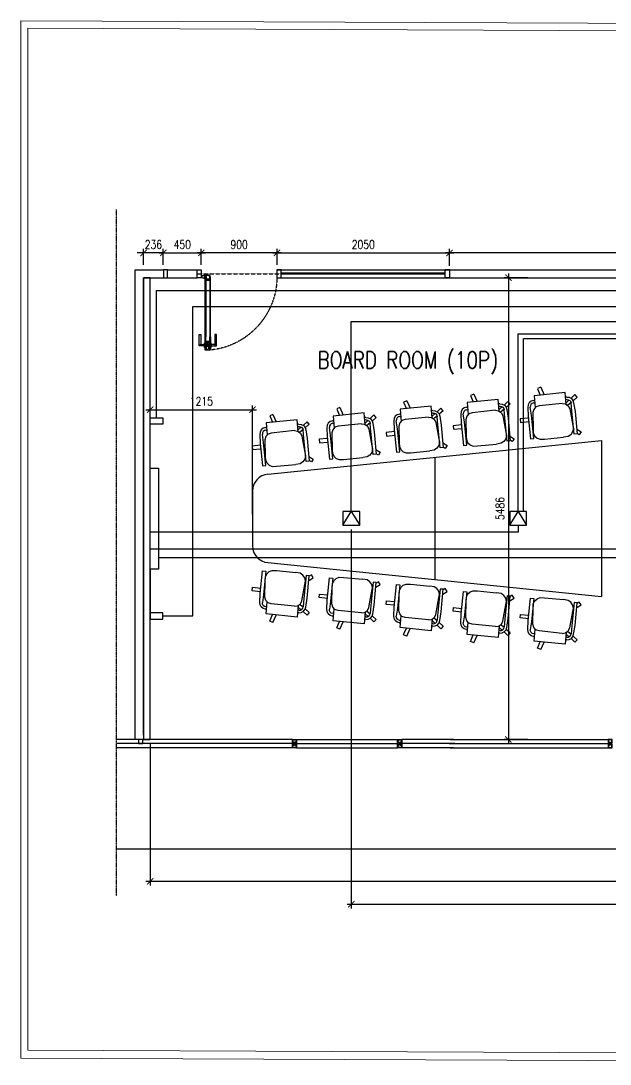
# Model space of a CAD drawing. Header units: millimetres. Extents: x 722574 to 739899, y -358472 to -346076.
# Drawn here: x 722574 to 729576, y -358472 to -346076 of the extents above; entities that cross this region are included whole.
import ezdxf

# ---------------------------------------------------------------- set-up
doc = ezdxf.new("R2010")
doc.units = ezdxf.units.MM
doc.header["$LTSCALE"] = 10
doc.header["$MEASUREMENT"] = 0
for name, pattern in [('DASHDOT', [1, 0.5, -0.25, 0, -0.25]), ('HIDDEN', [0.375, 0.25, -0.125]), ('HIDDEN2', [0.1875, 0.125, -0.0625])]:
    doc.linetypes.add(name, pattern=pattern)
for name, color, linetype in [('02acp', 2, 'Continuous'), ('03AFP', 2, 'Continuous'), ('06ADS', 6, 'Continuous'), ('07APP', 7, 'Continuous'), ('A-FLOR-RNAM', 4, 'Continuous'), ('JEB-hinge', 7, 'Continuous'), ('JEB-profile_0', 2, 'Continuous'), ('JEB-STAKE', 8, 'Continuous'), ('XREF BB LVL 3$0$X-WTC3-Level 3 segmented$0$DOOR', 2, 'Continuous'), ('XREF BB LVL 3$0$X-WTC3-Level 3 segmented$0$WIN', 2, 'Continuous'), ('XREF WTC3 FPPP MAY09 1$0$DIMFUR-IN', 1, 'Continuous'), ('XREF WTC3 FPPP MAY09 1$0$X-WTC3-Level 3 segmented$0$PAR-FUL', 2, 'Continuous')]:
    doc.layers.add(name, color=color, linetype=linetype)
doc.layers.add('FUR', color=8, linetype='Continuous', lineweight=5)
doc.styles.add('DIM', font='ROMANS.shx', dxfattribs={"width": 0.8})
doc.dimstyles.new('DIM 50', dxfattribs={"dimscale": 50, "dimtxt": 2, "dimasz": 1.5, "dimexe": 1, "dimexo": 1, "dimgap": 1, "dimtad": 1, "dimdec": 0, "dimzin": 0, "dimdsep": 46, "dimtxsty": 'DIM', "dimblk": 'ARCHTICK', "dimcen": 0.09, "dimdle": 1, "dimclrd": 9, "dimclre": 9, "dimclrt": 3, "dimadec": 0, "dimazin": 0, "dimtfac": 1, "dimtdec": 0, "dimtix": 1, "dimtmove": 2, "dimatfit": 3, "dimldrblk": 'DOT', "dimfxl": 2, "dimtolj": 1, "dimtzin": 0, "dimarcsym": 0})

# ---------------------------------------------------------------- blocks, each defined once
blk = doc.blocks.new('XREF BB LVL 3$0$X-WTC3-Level 3 segmented$0$fra2')
for points in [[(0.43, 0), (0, 0), (0, 0.5), (0.43, 0.5)], [(0.43, 0.5), (0.43, 0.46), (0.36, 0.41), (0.36, 0.35), (0.64, 0.35), (0.64, 0.41), (0.57, 0.46), (0.57, 0.5), (1, 0.5), (1, 0), (0.57, 0), (0.57, 0.04), (0.64, 0.09), (0.64, 0.15), (0.36, 0.15), (0.36, 0.09), (0.43, 0.04), (0.43, 0)]]:
    blk.add_lwpolyline(points)
blk.add_lwpolyline([(0.69, 0.3), (0.69, 0.45), (0.95, 0.45), (0.95, 0.05), (0.69, 0.05), (0.69, 0.2), (0.31, 0.2), (0.31, 0.05), (0.05, 0.05), (0.05, 0.45), (0.31, 0.45), (0.31, 0.3)], close=True)
blk = doc.blocks.new('K11')
for p, q in [((-186, 526), (-186, 382)), ((184, 526), (-186, 526)), ((-97, 618), (-135, 606)), ((-135, 605), (-111, 526)), ((-97, 618), (-65, 526)), ((184, 384), (184, 526)), ((-274, 396), (-279, 291)), ((-268, 425), (-274, 396)), ((-252, 449), (-268, 425)), ((-228, 466), (-252, 449)), ((-241, 414), (-244, 395)), ((-241, 299), (-244, 395)), ((-231, 428), (-241, 414)), ((-216, 438), (-231, 428)), ((-199, 471), (-228, 466)), ((-199, 441), (-216, 438)), ((-177, 391), (-206, 365)), ((-199, 471), (-186, 471)), ((-199, 441), (-186, 441)), ((-139, 400), (-177, 391)), ((139, 400), (-139, 400)), ((139, 400), (177, 391)), ((177, 391), (207, 364)), ((200, 471), (184, 471)), ((200, 441), (184, 441)), ((223, 434), (185, 405)), ((243, 402), (199, 372)), ((200, 471), (228, 465)), ((200, 441), (217, 438)), ((217, 438), (232, 428)), ((228, 465), (252, 449)), ((232, 428), (241, 413)), ((241, 413), (245, 395)), ((241, 299), (245, 395)), ((299, 490), (248, 452)), ((252, 449), (269, 424)), ((323, 457), (269, 420)), ((269, 424), (274, 396)), ((274, 396), (280, 291)), ((323, 457), (299, 490)), ((-279, 269), (-378, 269)), ((-378, 269), (-378, 226)), ((-279, 291), (-279, 22)), ((-241, 22), (-241, 299)), ((-225, 269), (-241, 269)), ((-220, 328), (-238, 129)), ((-206, 365), (-220, 328)), ((207, 364), (220, 327)), ((220, 327), (238, 129)), ((241, 22), (241, 299)), ((280, 291), (279, 22)), ((-378, 226), (-279, 226)), ((-241, 226), (-229, 226)), ((-238, 129), (-239, 89)), ((238, 129), (240, 89)), ((238, 129), (240, 89)), ((-279, 22), (-241, 22)), ((-239, 89), (-227, 52)), ((-227, 52), (-202, 21)), ((-202, 21), (-167, 4)), ((-167, 4), (-114, 0)), ((-114, 0), (114, 0)), ((167, 3), (114, 0)), ((202, 21), (167, 3)), ((227, 51), (202, 21)), ((240, 89), (227, 51)), ((241, 57), (232, 64)), ((239, 108), (241, 106)), ((279, 22), (241, 22)), ((279, 78), (327, 42)), ((302, 10), (279, 28)), ((327, 42), (302, 10))]:
    blk.add_line(p, q)
blk = doc.blocks.new('VHB4941')
at = {"linetype": 'Continuous'}
h = blk.add_hatch(dxfattribs=at)
h.set_pattern_fill('INSUL', color=256, scale=0.1, angle=45, style=0)
h.set_pattern_definition([(45, (425.0993, 17195.6692), (-0.67351921, 0.67351921), []), (45, (424.8748, 17195.8937), (-0.67351921, 0.67351921), [0.3175, -0.3175]), (45, (424.6503, 17196.1182), (-0.67351921, 0.67351921), [0.3175, -0.3175])])
h.paths.add_polyline_path([(0, 0), (19, 0), (19, 1), (0, 1)])
blk.add_lwpolyline([(0, 0), (19, 0), (19, 1), (0, 1)], close=True, dxfattribs=at)
blk = doc.blocks.new('P-HDPhinge')
for p, q in [((-65, 43), (-9, 43)), ((-9, 43), (-65, 43)), ((-9, 72), (-9, 43)), ((-9, 43), (-9, 69))]:
    blk.add_line(p, q)
for radius in [17.8, 17]:
    blk.add_circle((-26, 74), radius)
for radius, start, end in [(34, 292.1699, 355.9458), (34.5, 294.1262, 353.0678)]:
    blk.add_arc((-78, 74), radius, start, end)
blk = doc.blocks.new('圓頭短穿甲')
at = {"color": 9}
for p, q in [((-2, -2), (-2, 3)), ((-2, 0), (-2, 0)), ((0, -3), (0, 3)), ((0, 1), (1, 2)), ((1, -1), (0, 1)), ((0, 1), (0, 1)), ((1, -2), (1, 2)), ((1, 1), (1, 2)), ((1, -1), (1, 1)), ((1, 1), (2, 1)), ((2, -2), (2, 2)), ((2, 1), (2, 2)), ((2, 1), (2, 2)), ((2, -1), (2, 1)), ((2, -1), (2, 1)), ((2, 1), (3, 1)), ((3, -2), (3, 2)), ((3, 1), (3, 2)), ((3, 1), (3, 2)), ((4, -1), (3, 1)), ((3, -1), (3, 1)), ((3, 1), (4, 1)), ((5, -2), (4, 2)), ((4, 2), (4, 1)), ((4, 1), (4, 2)), ((4, -1), (4, 1)), ((5, -1), (4, 1)), ((4, 1), (5, 1)), ((5, 1), (5, 2)), ((5, 2), (5, 1)), ((5, -1), (5, 2)), ((11, 0), (5, 1)), ((5, 1), (10, 1)), ((5, 1), (5, -1)), ((5, -1), (5, 1)), ((5, 1), (5, 1)), ((5, 1), (5, 1)), ((9, 0), (6, 0)), ((11, 0), (9, 0)), ((11, 0), (10, 1)), ((10, -1), (11, 0)), ((-2, 0), (-2, 0)), ((1, -1), (0, -1)), ((1, -1), (1, -2)), ((1, -2), (1, -1)), ((1, -1), (2, -1)), ((2, -1), (2, -2)), ((2, -2), (2, -1)), ((2, -1), (3, -1)), ((4, -1), (3, -2)), ((3, -2), (3, -1)), ((5, -2), (4, -1)), ((4, -1), (4, -1)), ((5, -1), (5, -2)), ((5, -1), (10, -1)), ((10, -1), (9, 0))]:
    blk.add_line(p, q, dxfattribs=at)
at = {"color": 9, "linetype": 'Continuous'}
blk.add_line((-2, 0), (-2, 0), dxfattribs=at)
at = {"color": 9}
for centre, radius, start, end in [((5, 0), 7.13, 154.3915, 178.3113), ((-1, 1), 2.59, 71.0754, 108.9246), ((5, 0), 7.13, 181.6887, 205.6085), ((-1, -1), 2.59, 251.0754, 288.9246)]:
    blk.add_arc(centre, radius, start, end, dxfattribs=at)
blk = doc.blocks.new('Magnetic Lock 50BS')
at = {"color": 1, "linetype": 'HIDDEN2'}
for points in [[(-80, -10), (-3, -10), (-3, 10), (-80, 10)], [(-3, -16), (0, -16), (0, 16), (-3, 16)]]:
    blk.add_lwpolyline(points, close=True, dxfattribs=at)
blk = doc.blocks.new('JEB 918')
at = {"color": 2}
for points in [[(-2, 0), (-2, 0, -0.198912), (-2, 1), (-2, 20, 0.414214), (-2, 20), (-3, 20, 0.198912), (-3, 20), (-3, 20, -0.414214), (-4, 20), (-4, 20, 0.198912), (-4, 20), (-5, 20, 0.414214), (-5, 20), (-5, 17, -0.414214), (-6, 17), (-6, 17, -0.414214), (-7, 17), (-7, 22, 0.414214), (-7, 22), (-8, 22, 0.414214), (-9, 22), (-9, 22, -0.57735), (-9, 22), (-10, 22, 0.131652), (-11, 22), (-13, 22, -0.414214), (-14, 23), (-14, 24, -0.414214), (-13, 24), (74, 24, 0.414214), (74, 24), (74, 30, -0.135933), (74, 30), (76, 32, -0.263447), (76, 33), (76, 33, -0.414214), (76, 32), (76, 24, 0.414214), (77, 24), (77, 24, 0.414214), (77, 24), (77, 25, -0.414214), (78, 25), (81, 25, -0.198912), (81, 25), (83, 24, 0.139206), (83, 23), (89, 22, -0.347748), (90, 21), (90, -30, -0.414214), (90, -30), (78, -30, -0.414214), (77, -30), (77, -29, 0.414214), (77, -29), (77, -29), (77, -29, 0.414214), (76, -29), (76, -32, -0.414214), (76, -32), (76, -32, -0.263447), (76, -32), (74, -30, -0.135933), (74, -30), (74, -24, 0.414214), (74, -24), (-13, -24, -0.414214), (-14, -24), (-14, -23, -0.414214), (-13, -22), (-11, -22, 0.131652), (-10, -22), (-9, -22, -0.57735), (-9, -22), (-9, -22, 0.414214), (-8, -22), (-7, -22, 0.414214), (-7, -22), (-7, -17, -0.414214), (-6, -17), (-6, -17, -0.414214), (-5, -17), (-5, -20, 0.414214), (-5, -20), (-4, -20, 0.198912), (-4, -20), (-4, -20, -0.414214), (-3, -20), (-3, -20, 0.198912), (-3, -20), (-2, -20, 0.414214), (-2, -20), (-2, -1, -0.198912), (-2, 0), (-2, 0, 0.198912), (-2, 0, 0.198912)], [(57, -19, -0.414214), (58, -20, -0.414214), (57, -20), (56, -20, 0.414214), (56, -20), (56, -21, 0.414214), (56, -21), (74, -21, 0.414214), (74, -21), (74, -20, 0.414214), (74, -20), (73, -20, -0.309559), (73, -20, -0.527231), (73, -19), (75, -19, -0.414214), (75, -19), (75, -22, 0.414214), (75, -22), (77, -22, -0.414214), (77, -22), (77, -26, 0.414214), (78, -26), (80, -26, -0.414214), (80, -26), (80, -27, 0.414214), (81, -27), (87, -27, 0.414214), (87, -27), (87, 20, 0.347748), (87, 20), (78, 22, 0.058097), (78, 22), (75, 22, 0.414214), (75, 22), (75, 20, -0.414214), (75, 20), (73, 20, -0.527231), (73, 20, -0.309559), (73, 21), (74, 21, 0.414214), (74, 21), (74, 22, 0.414214), (74, 22), (56, 22, 0.414214), (56, 22), (56, 21, 0.414214), (56, 21), (57, 21, -0.414214), (58, 20, -0.414214), (57, 20), (55, 20, -0.414214), (55, 20), (55, 22, 0.414214), (55, 22), (45, 22, 0.414214), (45, 22), (45, 17, -0.414214), (45, 17), (43, 17, -0.414214), (43, 17), (43, 20, 0.414214), (43, 20), (42, 20, 0.198912), (42, 20), (42, 20, -0.414214), (41, 20), (41, 20, 0.198912), (41, 20), (40, 20, 0.414214), (40, 20), (40, 17, -0.414214), (39, 17), (39, 17, -0.414214), (38, 17), (38, 22, 0.414214), (38, 22), (0, 22, 0.414214), (0, 22), (0, 19, 0.414214), (0, 19), (5, 19, -0.414214), (5, 18), (5, 17, -0.414214), (5, 17), (0, 17, 0.414214), (0, 16), (0, -16, 0.414214), (0, -17), (5, -17, -0.414214), (5, -17), (5, -18, -0.414214), (5, -19), (0, -19, 0.414214), (0, -19), (0, -22, 0.414214), (0, -22), (38, -22, 0.414214), (38, -22), (38, -17, -0.414214), (39, -17), (39, -17, -0.414214), (40, -17), (40, -20, 0.414214), (40, -20), (41, -20, 0.198912), (41, -20), (41, -20, -0.414214), (42, -20), (42, -20, 0.198912), (42, -20), (43, -20, 0.414214), (43, -20), (43, -17, -0.414214), (43, -17), (45, -17, -0.414214), (45, -17), (45, -22, 0.414214), (45, -22), (55, -22, 0.414214), (55, -22), (55, -19, -0.414214), (55, -19)]]:
    blk.add_lwpolyline(points, format="xyb", close=True, dxfattribs=at)
blk = doc.blocks.new('JEB 915')
at = {"color": 2}
blk.add_lwpolyline([(22, 6), (22, 1, 0.414214), (22, 1), (24, 1, -0.414214), (24, 1), (24, 0, -0.414214), (24, 0), (-24, 0, -0.414214), (-24, 0), (-24, 1, -0.414214), (-24, 1), (-22, 1, 0.414214), (-22, 1), (-22, 6, 0.267949), (-22, 6, -0.414214), (-22, 7), (-22, 7, -0.767327), (-21, 7), (-21, 1, 0.414214), (-20, 1), (20, 1, 0.414214), (21, 1), (21, 7, -0.767327), (22, 7), (22, 7, -0.414214), (22, 6, 0.267949)], format="xyb", close=True, dxfattribs=at)
blk = doc.blocks.new('STAKE1')
blk.add_lwpolyline([(0, -19.5), (0, 19.5), (3, 19.5), (3, -19.5)], close=True)
blk = doc.blocks.new('JEB 914')
at = {"color": 2}
for points in [[(-24, -49, -0.414214), (-24, -49), (-24, -49, 0.198912), (-25, -50), (-25, -50, 0.414214), (-24, -51), (-21, -51, -0.414214), (-21, -51), (-21, -52, -0.414214), (-21, -52), (-27, -52, 0.414214), (-27, -52), (-27, -54, 0.414214), (-27, -54), (-27, -54, -0.57735), (-26, -55), (-27, -56, 0.131652), (-27, -56), (-27, -59, -0.414214), (-27, -59), (-28, -59, -0.414214), (-29, -59), (-29, -16, 0.414214), (-29, -16), (-35, -16, -0.135933), (-35, -16), (-37, -15, -0.263447), (-37, -14), (-37, -14, -0.414214), (-37, -14), (-29, -14, 0.414214), (-29, -14), (-29, -13, 0.414214), (-29, -13), (-29, -13, -0.414214), (-30, -13), (-30, -9, -0.198912), (-30, -9), (-28, -8, 0.139206), (-28, -7), (-27, -1, -0.347748), (-25, 0), (25, 0, -0.414214), (25, 0), (25, -13, -0.414214), (25, -13), (25, -13, 0.414214), (24, -13), (24, -14), (24, -14, 0.414214), (25, -14), (28, -14, -0.414214), (28, -14), (28, -14, -0.263447), (28, -15), (25, -16, -0.135933), (25, -16), (20, -16, 0.414214), (19, -16), (19, -59, -0.414214), (19, -59), (18, -59, -0.414214), (18, -59), (18, -56, 0.131652), (18, -56), (17, -55, -0.57735), (17, -54), (18, -54, 0.414214), (18, -54), (18, -52, 0.414214), (18, -52), (12, -52, -0.414214), (12, -52), (12, -51, -0.414214), (12, -51), (15, -51, 0.414214), (15, -50), (15, -50, 0.198912), (15, -49), (15, -49, -0.414214), (15, -49), (15, -49, 0.198912), (15, -48), (15, -48, 0.414214), (15, -47), (-4, -47, -0.198912), (-4, -47), (-4, -47, 0.198912), (-5, -47, 0.198912), (-5, -47), (-5, -47, -0.198912), (-5, -47), (-24, -47, 0.414214), (-25, -48), (-25, -48, 0.198912), (-24, -49)], [(-23, -40, 0.414214), (-23, -41), (-23, -45, -0.414214), (-23, -45), (-26, -45, -0.414214), (-27, -45), (-27, -36, -0.414214), (-26, -35), (-24, -35, 0.414214), (-24, -35), (-24, -33, 0.414214), (-25, -33, 0.414214), (-25, -33), (-25, -34, -0.414214), (-25, -34), (-26, -34, -0.414214), (-27, -34), (-27, -17, -0.414214), (-26, -16), (-25, -16, -0.414214), (-25, -17), (-25, -17, 0.309559), (-25, -18, 0.527231), (-24, -17), (-24, -15, 0.414214), (-24, -15), (-26, -15, -0.414214), (-27, -15), (-27, -12, -0.058097), (-27, -12), (-24, -3, -0.347748), (-24, -3), (22, -3, -0.414214), (22, -3), (22, -10, -0.414214), (22, -10), (22, -10, 0.414214), (21, -10), (21, -13, -0.414214), (21, -13), (18, -13, 0.414214), (17, -13), (17, -15, -0.414214), (17, -15), (15, -15, 0.414214), (14, -15), (14, -17, 0.527231), (15, -18, 0.309559), (15, -17), (15, -17, -0.414214), (16, -16), (17, -16, -0.414214), (17, -17), (17, -34, -0.414214), (17, -34), (16, -34, -0.414214), (15, -34), (15, -33, 0.414214), (15, -33, 0.414214), (14, -33), (14, -35, 0.414214), (15, -35), (17, -35, -0.414214), (17, -36), (17, -45, -0.414214), (17, -45), (14, -45, -0.414214), (14, -45), (14, -41, 0.414214), (14, -40), (12, -40, 0.414214), (12, -41), (12, -45, -0.414214), (12, -45), (-21, -45, -0.414214), (-21, -45), (-21, -41, 0.414214), (-21, -40)]]:
    blk.add_lwpolyline(points, format="xyb", close=True, dxfattribs=at)
blk = doc.blocks.new('FGHDHG')
for p, q in [((14.5, 84), (-4.5, 103)), ((14.5, -84), (-4.5, -103))]:
    blk.add_line(p, q)
for points in [[(-21.5, 38), (31.5, 38), (31.5, 33), (-21.5, 33), (-21.5, 38)], [(-21.5, -38), (31.5, -38), (31.5, -33), (-21.5, -33), (-21.5, -38)]]:
    blk.add_lwpolyline(points)
for points in [[(-4.5, 38), (-4.5, 103), (130.5, 103), (130.5, 84), (14.5, 84), (14.5, 84), (14.5, 38)], [(-4.5, -38), (-4.5, -103), (130.5, -103), (130.5, -84), (14.5, -84), (14.5, -84), (14.5, -38)]]:
    blk.add_lwpolyline(points, close=True)
at = {"color": 8}
blk.add_lwpolyline([(10, 33), (0, 33), (0, -33), (10, -33)], close=True, dxfattribs=at)
blk = doc.blocks.new('PT-90_JEB_Glass')
at = {"color": 1, "linetype": 'HIDDEN'}
blk.add_arc((-429, 31), 879, 0.9941, 86.2659, dxfattribs=at)
at = {"layer": '07APP', "color": 6}
for p, q in [((-403, 891), (-403, 747)), ((-398, 747), (-398, 891)), ((-345, 891), (-345, 747)), ((-340, 747), (-340, 891))]:
    blk.add_line(p, q, dxfattribs=at)
for points in [[(-405, 747), (-405, 890), (-403, 891), (-398, 891), (-397, 890), (-397, 747)], [(-339, 747), (-339, 890), (-340, 891), (-345, 891), (-347, 890), (-347, 747)], [(-405, 747), (-405, 35), (-403, 34), (-398, 34), (-397, 35), (-397, 747)], [(-339, 747), (-339, 35), (-340, 34), (-345, 34), (-347, 35), (-347, 747)]]:
    blk.add_lwpolyline(points, dxfattribs=at)
at = {"layer": 'Defpoints', "color": 1, "linetype": 'HIDDEN'}
blk.add_line((-500, 0), (500, 0), dxfattribs=at)
at = {"layer": 'JEB-profile_0'}
for points in [[(-450, -46), (-450, 46), (-500, 46), (-500, -46)], [(450, -46), (450, 46), (500, 46), (500, -46)]]:
    blk.add_lwpolyline(points, close=True, dxfattribs=at)
at = {"extrusion": (0, 0, -1), "zscale": -1, "rotation": 270}
blk.add_blockref('FGHDHG', (372, 853), dxfattribs=at)
at = {"linetype": 'Continuous'}
for p, rotation in [((-397, 890), 270), ((-347, 35), 90)]:
    blk.add_blockref('VHB4941', p, dxfattribs=dict(at, rotation=rotation))
at = {"rotation": 90}
blk.add_blockref('Magnetic Lock 50BS', (-372, 908), dxfattribs=at)
at = {"linetype": 'Continuous', "extrusion": (0, 0, -1), "zscale": -1}
for p, rotation in [((347, 890), 270), ((397, 35), 90)]:
    blk.add_blockref('VHB4941', p, dxfattribs=dict(at, rotation=rotation))
at = {"color": 3, "rotation": 90}
blk.add_blockref('圓頭短穿甲', (-372, 813), dxfattribs=at)
at = {"linetype": 'Continuous', "xscale": -1, "rotation": 270}
blk.add_blockref('VHB4941', (-397, 35), dxfattribs=at)
at = {"color": 3, "extrusion": (0, 0, -1), "zscale": -1, "rotation": 270}
blk.add_blockref('圓頭短穿甲', (372, 67), dxfattribs=at)
at = {"layer": 'JEB-hinge', "xscale": -1, "rotation": 90}
blk.add_blockref('P-HDPhinge', (-353, 8), dxfattribs=at)
at = {"layer": 'JEB-profile_0', "extrusion": (0, 0, -1), "zscale": -1, "rotation": 90}
blk.add_blockref('JEB 918', (372, 818), dxfattribs=at)
at = {"layer": 'JEB-profile_0', "extrusion": (0, 0, -1), "zscale": -1}
blk.add_blockref('JEB 915', (372, 803), dxfattribs=at)
at = {"layer": 'JEB-profile_0', "rotation": 180}
for name, p in [('JEB 914', (-376, 17)), ('JEB 915', (-372, 77))]:
    blk.add_blockref(name, p, dxfattribs=at)
at = {"layer": 'JEB-STAKE', "extrusion": (0, 0, -1), "zscale": -1, "rotation": 270}
for p in [(372, 861), (372, 816)]:
    blk.add_blockref('STAKE1', p, dxfattribs=at)
at = {"layer": 'JEB-STAKE', "rotation": 90}
blk.add_blockref('STAKE1', (-372, 64), dxfattribs=at)
blk = doc.blocks.new('_ARCHTICK')
at = {"color": 0, "linetype": 'ByBlock', "const_width": 0.15}
blk.add_lwpolyline([(-0.5, -0.5), (0.5, 0.5)], dxfattribs=at)
blk = doc.blocks.new('*D44')
at = {"layer": '03AFP', "color": 9, "lineweight": -2, "transparency": 16777216}
for p, q in [((728598, -349128), (728317, -349128)), ((728367, -349078), (728367, -354664)), ((728598, -354614), (728317, -354614))]:
    blk.add_line(p, q, dxfattribs=at)
at = {"layer": 'Defpoints', "color": 0, "transparency": 16777216}
for p in [(728648, -349128), (728367, -354614), (728648, -354614)]:
    blk.add_point(p, dxfattribs=at)
at = {"layer": '03AFP', "color": 9, "lineweight": -2, "transparency": 16777216, "xscale": 75, "yscale": 75, "zscale": 75}
for p, rotation in [((728367, -349128), 90), ((728367, -354614), 270)]:
    blk.add_blockref('_ARCHTICK', p, dxfattribs=dict(at, rotation=rotation))
at = {"layer": '03AFP', "color": 3, "transparency": 16777216, "insert": (728267, -351871), "char_height": 100, "attachment_point": 5, "rotation": 90, "style": 'DIM'}
blk.add_mtext('\\A1;5486', dxfattribs=at)
blk = doc.blocks.new('_DOT')
at = {"color": 0, "linetype": 'ByBlock'}
blk.add_line((-0.5, 0), (-1, 0), dxfattribs=at)
at = {"color": 0, "linetype": 'ByBlock', "const_width": 0.5}
blk.add_lwpolyline([(-0.25, 0, 1), (0.25, 0, 1)], format="xyb", close=True, dxfattribs=at)
blk = doc.blocks.new('dot')
at = {"color": 2, "lineweight": -2}
for p, q in [((0, -20.65), (0, 20.65)), ((-20.65, 0), (20.65, 0))]:
    blk.add_line(p, q, dxfattribs=at)
at = {"const_width": 10}
blk.add_lwpolyline([(5, 0, 1), (-5, 0, 1)], format="xyb", close=True, dxfattribs=at)
blk = doc.blocks.new('*D43')
at = {"layer": '03AFP', "color": 9, "lineweight": -2, "transparency": 16777216}
for p, q in [((724111, -352142), (724111, -350646)), ((725326, -351938), (725326, -350646)), ((724061, -350696), (725376, -350696))]:
    blk.add_line(p, q, dxfattribs=at)
at = {"layer": 'Defpoints', "color": 0, "transparency": 16777216}
for p in [(725326, -350696), (725326, -351988), (724111, -352192)]:
    blk.add_point(p, dxfattribs=at)
at = {"layer": '03AFP', "color": 9, "lineweight": -2, "transparency": 16777216, "xscale": 75, "yscale": 75, "zscale": 75, "rotation": 180}
blk.add_blockref('_ARCHTICK', (724111, -350696), dxfattribs=at)
at = {"layer": '03AFP', "color": 9, "lineweight": -2, "transparency": 16777216, "xscale": 75, "yscale": 75, "zscale": 75}
blk.add_blockref('_ARCHTICK', (725326, -350696), dxfattribs=at)
at = {"layer": '03AFP', "color": 3, "transparency": 16777216, "insert": (724719, -350596), "char_height": 100, "attachment_point": 5, "style": 'DIM'}
blk.add_mtext('\\A1;1215', dxfattribs=at)
blk = doc.blocks.new('*D41')
at = {"layer": '02acp', "color": 9, "lineweight": -2, "transparency": 16777216}
for p, q in [((724031, -348974), (724031, -348784)), ((724267, -348974), (724267, -348784)), ((724031, -348834), (723956, -348834)), ((724267, -348834), (724031, -348834)), ((724267, -348834), (724342, -348834))]:
    blk.add_line(p, q, dxfattribs=at)
at = {"layer": 'Defpoints', "color": 0, "transparency": 16777216}
for p in [(724031, -348834), (724031, -349024), (724267, -349024)]:
    blk.add_point(p, dxfattribs=at)
at = {"layer": '02acp', "color": 9, "lineweight": -2, "transparency": 16777216, "xscale": 75, "yscale": 75, "zscale": 75}
blk.add_blockref('_ARCHTICK', (724031, -348834), dxfattribs=at)
at = {"layer": '02acp', "color": 9, "lineweight": -2, "transparency": 16777216, "xscale": 75, "yscale": 75, "zscale": 75, "rotation": 180}
blk.add_blockref('_ARCHTICK', (724267, -348834), dxfattribs=at)
at = {"layer": '02acp', "color": 3, "transparency": 16777216, "insert": (724149, -348734), "char_height": 100, "attachment_point": 5, "style": 'DIM'}
blk.add_mtext('\\A1;236', dxfattribs=at)
blk = doc.blocks.new('*D40')
at = {"layer": '02acp', "color": 9, "lineweight": -2, "transparency": 16777216}
for p, q in [((724267, -348974), (724267, -348784)), ((724718, -348974), (724718, -348784)), ((724217, -348834), (724768, -348834))]:
    blk.add_line(p, q, dxfattribs=at)
at = {"layer": 'Defpoints', "color": 0, "transparency": 16777216}
for p in [(724718, -348834), (724267, -349024), (724718, -349024)]:
    blk.add_point(p, dxfattribs=at)
at = {"layer": '02acp', "color": 9, "lineweight": -2, "transparency": 16777216, "xscale": 75, "yscale": 75, "zscale": 75, "rotation": 180}
blk.add_blockref('_ARCHTICK', (724267, -348834), dxfattribs=at)
at = {"layer": '02acp', "color": 9, "lineweight": -2, "transparency": 16777216, "xscale": 75, "yscale": 75, "zscale": 75}
blk.add_blockref('_ARCHTICK', (724718, -348834), dxfattribs=at)
at = {"layer": '02acp', "color": 3, "transparency": 16777216, "insert": (724492, -348734), "char_height": 100, "attachment_point": 5, "style": 'DIM'}
blk.add_mtext('\\A1;450', dxfattribs=at)
blk = doc.blocks.new('*D39')
at = {"layer": '02acp', "color": 9, "lineweight": -2, "transparency": 16777216}
for p, q in [((724718, -348974), (724718, -348784)), ((725618, -348974), (725618, -348784)), ((725668, -348834), (724668, -348834))]:
    blk.add_line(p, q, dxfattribs=at)
at = {"layer": 'Defpoints', "color": 0, "transparency": 16777216}
for p in [(724718, -348834), (724718, -349024), (725618, -349024)]:
    blk.add_point(p, dxfattribs=at)
at = {"layer": '02acp', "color": 9, "lineweight": -2, "transparency": 16777216, "xscale": 75, "yscale": 75, "zscale": 75, "rotation": 180}
blk.add_blockref('_ARCHTICK', (724718, -348834), dxfattribs=at)
at = {"layer": '02acp', "color": 9, "lineweight": -2, "transparency": 16777216, "xscale": 75, "yscale": 75, "zscale": 75}
blk.add_blockref('_ARCHTICK', (725618, -348834), dxfattribs=at)
at = {"layer": '02acp', "color": 3, "transparency": 16777216, "insert": (725168, -348734), "char_height": 100, "attachment_point": 5, "style": 'DIM'}
blk.add_mtext('\\A1;900', dxfattribs=at)
blk = doc.blocks.new('*D38')
at = {"layer": '02acp', "color": 9, "lineweight": -2, "transparency": 16777216}
for p, q in [((725618, -348974), (725618, -348784)), ((727668, -348974), (727668, -348784)), ((725568, -348834), (727718, -348834))]:
    blk.add_line(p, q, dxfattribs=at)
at = {"layer": 'Defpoints', "color": 0, "transparency": 16777216}
for p in [(727668, -348834), (725618, -349024), (727668, -349024)]:
    blk.add_point(p, dxfattribs=at)
at = {"layer": '02acp', "color": 9, "lineweight": -2, "transparency": 16777216, "xscale": 75, "yscale": 75, "zscale": 75, "rotation": 180}
blk.add_blockref('_ARCHTICK', (725618, -348834), dxfattribs=at)
at = {"layer": '02acp', "color": 9, "lineweight": -2, "transparency": 16777216, "xscale": 75, "yscale": 75, "zscale": 75}
blk.add_blockref('_ARCHTICK', (727668, -348834), dxfattribs=at)
at = {"layer": '02acp', "color": 3, "transparency": 16777216, "insert": (726643, -348734), "char_height": 100, "attachment_point": 5, "style": 'DIM'}
blk.add_mtext('\\A1;2050', dxfattribs=at)
blk = doc.blocks.new('*D33')
at = {"layer": '02acp', "color": 9, "lineweight": -2, "transparency": 16777216}
for p, q in [((727668, -348986), (727668, -348784)), ((733198, -348986), (733198, -348784)), ((733248, -348834), (727618, -348834))]:
    blk.add_line(p, q, dxfattribs=at)
at = {"layer": 'Defpoints', "color": 0, "transparency": 16777216}
for p in [(727668, -348834), (727668, -349036), (733198, -349036)]:
    blk.add_point(p, dxfattribs=at)
at = {"layer": '02acp', "color": 9, "lineweight": -2, "transparency": 16777216, "xscale": 75, "yscale": 75, "zscale": 75, "rotation": 180}
blk.add_blockref('_ARCHTICK', (727668, -348834), dxfattribs=at)
at = {"layer": '02acp', "color": 9, "lineweight": -2, "transparency": 16777216, "xscale": 75, "yscale": 75, "zscale": 75}
blk.add_blockref('_ARCHTICK', (733198, -348834), dxfattribs=at)
at = {"layer": '02acp', "color": 3, "transparency": 16777216, "insert": (730433, -348734), "char_height": 100, "attachment_point": 5, "style": 'DIM'}
blk.add_mtext('\\A1;5530', dxfattribs=at)
blk = doc.blocks.new('*D45')
at = {"layer": '02acp', "color": 9, "lineweight": -2, "transparency": 16777216}
for p, q in [((724111, -354664), (724111, -356349)), ((737099, -354664), (737099, -356349)), ((724061, -356299), (737149, -356299))]:
    blk.add_line(p, q, dxfattribs=at)
at = {"layer": 'Defpoints', "color": 0, "transparency": 16777216}
for p in [(724111, -354614), (737099, -354614), (737099, -356299)]:
    blk.add_point(p, dxfattribs=at)
at = {"layer": '02acp', "color": 9, "lineweight": -2, "transparency": 16777216, "xscale": 75, "yscale": 75, "zscale": 75, "rotation": 180}
blk.add_blockref('_ARCHTICK', (724111, -356299), dxfattribs=at)
at = {"layer": '02acp', "color": 9, "lineweight": -2, "transparency": 16777216, "xscale": 75, "yscale": 75, "zscale": 75}
blk.add_blockref('_ARCHTICK', (737099, -356299), dxfattribs=at)
at = {"layer": '02acp', "color": 3, "transparency": 16777216, "insert": (730605, -356199), "char_height": 100, "attachment_point": 5, "style": 'DIM'}
blk.add_mtext('\\A1;12988', dxfattribs=at)
blk = doc.blocks.new('*D46')
at = {"layer": '02acp', "color": 9, "lineweight": -2, "transparency": 16777216}
for p, q in [((726501, -352118), (726501, -356621)), ((736699, -352118), (736699, -356621)), ((726451, -356571), (736749, -356571))]:
    blk.add_line(p, q, dxfattribs=at)
at = {"layer": 'Defpoints', "color": 0, "transparency": 16777216}
for p in [(726501, -352068), (736699, -352068), (736699, -356571)]:
    blk.add_point(p, dxfattribs=at)
at = {"layer": '02acp', "color": 9, "lineweight": -2, "transparency": 16777216, "xscale": 75, "yscale": 75, "zscale": 75, "rotation": 180}
blk.add_blockref('_ARCHTICK', (726501, -356571), dxfattribs=at)
at = {"layer": '02acp', "color": 9, "lineweight": -2, "transparency": 16777216, "xscale": 75, "yscale": 75, "zscale": 75}
blk.add_blockref('_ARCHTICK', (736699, -356571), dxfattribs=at)
at = {"layer": '02acp', "color": 3, "transparency": 16777216, "insert": (731600, -356471), "char_height": 100, "attachment_point": 5, "style": 'DIM'}
blk.add_mtext('\\A1;10198', dxfattribs=at)

msp = doc.modelspace()

# ---------------------------------------------------------------- linework, layer by layer
at = {"layer": '02acp', "color": 5, "linetype": 'DASHDOT'}
msp.add_line((723712.1, -356472.1), (723712.1, -348319.6), dxfattribs=at)
at = {"layer": '02acp', "color": 3}
for points in [[(724186.1, -350793.9), (724186.1, -349282), (736599.4, -349282)], [(724261.1, -353146.8), (724616.5, -353146.8), (724616.5, -349469.9), (736599.4, -349469.9)], [(726501, -351907.8), (726501, -349648.5), (736599.4, -349648.5)], [(728483.4, -351907.8), (728483.4, -349795.3), (736599.4, -349795.3)]]:
    msp.add_lwpolyline(points, dxfattribs=at)
at = {"layer": '02acp', "color": 5}
for points in [[(728547.9, -351907.8), (728547.9, -349850.5), (736599.4, -349850.5)], [(724111.1, -352349.7), (734962.6, -352349.7), (734962.6, -350174.2), (736599.4, -350174.2)], [(728483.4, -352067.8), (728483.4, -352151.7), (724111.1, -352151.7)]]:
    msp.add_lwpolyline(points, dxfattribs=at)
at = {"layer": '02acp', "color": 8}
msp.add_lwpolyline([(724211.1, -352452.5), (735027.4, -352452.5), (735027.4, -350201.7), (736599.4, -350201.7)], dxfattribs=at)
at = {"layer": '02acp', "color": 40, "true_color": 0xf8d731}
for points in [[(724111.1, -351393.9), (724111.1, -350793.9), (724261.1, -350793.9), (724261.1, -350868.9), (724111.1, -350868.9), (724111.1, -350793.9)], [(724111.1, -352584.3), (724111.1, -353184.3), (724261.1, -353184.3), (724261.1, -353109.3), (724111.1, -353109.3), (724111.1, -353184.3)]]:
    msp.add_lwpolyline(points, dxfattribs=at)
at = {"layer": '03AFP'}
for p, q in [((725509.8, -351463.9), (729474.6, -351062.3)), ((729474.6, -351062.3), (729474.6, -352914.4)), ((725325.9, -351663.3), (725325.9, -352313.4)), ((725509.8, -352512.8), (729474.6, -352914.4))]:
    msp.add_line(p, q, dxfattribs=at)
at = {"layer": '03AFP', "color": 253}
msp.add_line((727492.2, -351263.1), (727492.2, -352713.6), dxfattribs=at)
at = {"layer": '03AFP'}
for points in [[(724111.1, -349128), (724031.1, -349128), (724031.1, -354614), (724111.1, -354614)], [(724111.1, -351389.1), (724211.1, -351389.1), (724211.1, -352589.1), (724111.1, -352589.1)], [(726401, -352067.8), (726601, -352067.8), (726601, -351907.8), (726401, -351907.8)], [(728383.4, -352067.8), (728583.4, -352067.8), (728583.4, -351907.8), (728383.4, -351907.8)]]:
    msp.add_lwpolyline(points, close=True, dxfattribs=at)
at = {"layer": '03AFP', "color": 253}
for points in [[(726401, -352067.8), (726501, -351907.8), (726601, -352067.8)], [(728383.4, -352067.8), (728483.4, -351907.8), (728583.4, -352067.8)]]:
    msp.add_lwpolyline(points, dxfattribs=at)
at = {"layer": '03AFP'}
for centre, start, end in [((725525.9, -351663.3), 94.62487, 180), ((725525.9, -352313.4), 180, 265.37513)]:
    msp.add_arc(centre, 200, start, end, dxfattribs=at)
at = {"layer": '06ADS', "color": 2}
for points in [[(724267.2, -349036), (724267.2, -349128), (724317.2, -349128), (724317.2, -349036)], [(727667.9, -349036), (727667.9, -349128), (727617.9, -349128), (727617.9, -349036)]]:
    msp.add_lwpolyline(points, close=True, dxfattribs=at)
at = {"layer": '06ADS', "color": 6}
for points in [[(724317.2, -349036), (724667.7, -349036)], [(725619.7, -349036), (727667.9, -349036)], [(727667.9, -349036), (727617.9, -349036)], [(724317.2, -349128), (724667.7, -349128)], [(725619.7, -349128), (727667.9, -349128)], [(727667.9, -349128), (727617.9, -349128)]]:
    msp.add_lwpolyline(points, dxfattribs=at)
at = {"layer": '07APP'}
for p, q in [((723931.1, -349036), (724267.2, -349036)), ((723931.1, -354614), (723931.1, -349036)), ((723933.2, -349036), (724267.2, -349036)), ((727617.9, -349036), (727844.8, -349036)), ((727673.8, -349036), (733535.7, -349036)), ((723931.1, -354564), (723931.1, -349166.7)), ((724031.1, -349128), (724267.2, -349128)), ((724031.1, -354564), (724031.1, -349128)), ((724111.1, -354564), (724111.1, -349128)), ((727667.9, -349128), (733535.7, -349128))]:
    msp.add_line(p, q, dxfattribs=at)
at = {"layer": 'FUR', "color": 7}
for points in [[(739899.2, -358472), (722574.2, -358400.4), (722574.2, -346076.5), (739899.2, -346148.1)], [(739809.2, -358382), (722657.1, -358306.4), (722657.1, -346162.5), (739809.2, -346238.1)]]:
    msp.add_lwpolyline(points, close=True, dxfattribs=at)
at = {"layer": 'XREF BB LVL 3$0$X-WTC3-Level 3 segmented$0$DOOR'}
for p, q in [((725801.3, -354614), (723712.1, -354614)), ((725851.3, -354614), (727051.3, -354614)), ((727715.6, -354614), (727101.3, -354614)), ((727677, -354614), (729551.3, -354614)), ((725801.3, -354714), (723712.1, -354714)), ((725851.3, -354714), (727051.3, -354714)), ((727715.6, -354714), (727101.3, -354714)), ((727677, -354714), (729551.3, -354714))]:
    msp.add_line(p, q, dxfattribs=at)
at = {"layer": 'XREF BB LVL 3$0$X-WTC3-Level 3 segmented$0$DOOR', "color": 4}
for p, q in [((725815.8, -354664), (723712.1, -354664)), ((725836.7, -354664), (727065.8, -354664)), ((727730.1, -354664), (727086.7, -354664)), ((727662.4, -354664), (729565.8, -354664))]:
    msp.add_line(p, q, dxfattribs=at)
at = {"layer": 'XREF BB LVL 3$0$X-WTC3-Level 3 segmented$0$WIN'}
msp.add_line((723712.1, -355914), (733326.3, -355914), dxfattribs=at)
at = {"layer": 'XREF WTC3 FPPP MAY09 1$0$DIMFUR-IN', "color": 1}
for p, q in [((727617.9, -349076), (725669.7, -349076)), ((727617.9, -349088), (725669.7, -349088))]:
    msp.add_line(p, q, dxfattribs=at)
at = {"layer": 'XREF WTC3 FPPP MAY09 1$0$X-WTC3-Level 3 segmented$0$PAR-FUL'}
msp.add_lwpolyline([(723973.1, -354614), (723973.1, -354664), (724023.1, -354664), (724023.1, -354614)], close=True, dxfattribs=at)

# ---------------------------------------------------------------- block references
at = {"layer": '03AFP', "rotation": 5.81643669070557}
for p in [(728910.3, -351035), (728114.4, -351115.6), (726522.5, -351276.8), (727318.4, -351196.2), (725726.6, -351357.5)]:
    msp.add_blockref('K11', p, dxfattribs=at)
at = {"layer": '03AFP', "xscale": -1, "rotation": 174.1835633092944}
for p in [(725726.6, -352619.2), (726522.5, -352699.8), (727318.4, -352780.5), (728114.4, -352861.1), (728910.3, -352941.7)]:
    msp.add_blockref('K11', p, dxfattribs=at)
at = {"layer": '06ADS', "xscale": -1, "rotation": 180}
msp.add_blockref('PT-90_JEB_Glass', (725167.7, -349082), dxfattribs=at)
at = {"layer": 'XREF BB LVL 3$0$X-WTC3-Level 3 segmented$0$DOOR', "yscale": 100, "zscale": 100}
for p, xscale, rotation in [((725851.3, -354714), 100, 90), ((727101.3, -354714), 100, 90), ((729551.3, -354714), -100, 270)]:
    msp.add_blockref('XREF BB LVL 3$0$X-WTC3-Level 3 segmented$0$fra2', p, dxfattribs=dict(at, xscale=xscale, rotation=rotation))

# ---------------------------------------------------------------- texts
at = {"layer": 'A-FLOR-RNAM', "insert": (727118.4, -350139.2), "char_height": 200, "width": 2218.307, "attachment_point": 5, "style": 'DIM'}
msp.add_mtext(' BOARD ROOM (10P)', dxfattribs=at)

# ---------------------------------------------------------------- dimensions: what is measured, and where the dimension line sits
at = {"layer": '02acp'}
for base, p1, p2, picture, middle in [((724031.1, -348834.4), (724267.2, -349023.9), (724031.1, -349023.9), '*D41', (724149.1, -348734.4)), ((724717.6511, -348834.406), (724267.1675, -349023.8696), (724717.6511, -349023.8696), '*D40', (724492.4093, -348734.406)), ((724717.7, -348834.4), (725617.7, -349023.9), (724717.7, -349023.9), '*D39', (725167.7, -348734.4)), ((727667.9, -348834.4), (725617.7, -349023.9), (727667.9, -349023.9), '*D38', (726642.8, -348734.4)), ((727667.9, -348834.4), (733198.1, -349036), (727667.9, -349036), '*D33', (730433, -348734.4))]:
    dim = msp.add_linear_dim(base=base, p1=p1, p2=p2, dimstyle='DIM 50', override={"dimldrblk": 'dot', "dimfxl": 1.5}, dxfattribs=at)
    dim.commit()
    dim.dimension.update_dxf_attribs({"geometry": picture, "text_midpoint": middle})
at = {"layer": '02acp', "color": 3}
for base, p1, p2, picture, middle in [((736699.4, -356571.3), (726501, -352067.8), (736699.4, -352067.8), '*D46', (731600.2, -356471.3)), ((737099.4, -356299.3), (724111.1, -354614), (737099.4, -354614), '*D45', (730605.3, -356199.3))]:
    dim = msp.add_linear_dim(base=base, p1=p1, p2=p2, dimstyle='DIM 50', override={"dimldrblk": 'dot'}, dxfattribs=at)
    dim.commit()
    dim.dimension.update_dxf_attribs({"geometry": picture, "text_midpoint": middle})
at = {"layer": '03AFP'}
dim = msp.add_linear_dim(base=(728367, -354614), p1=(728647.8, -349128), p2=(728647.8, -354614), angle=90, dimstyle='DIM 50', override={"dimldrblk": 'dot'}, dxfattribs=at)
dim.commit()
dim.dimension.update_dxf_attribs({"geometry": '*D44', "text_midpoint": (728267, -351871)})
dim = msp.add_linear_dim(base=(725325.9, -350695.7), p1=(724111.1, -352192.2), p2=(725325.9, -351988.3), dimstyle='DIM 50', override={"dimldrblk": 'dot'}, dxfattribs=at)
dim.commit()
dim.dimension.update_dxf_attribs({"geometry": '*D43', "text_midpoint": (724718.5, -350595.7)})

doc.saveas('drawing.dxf')
